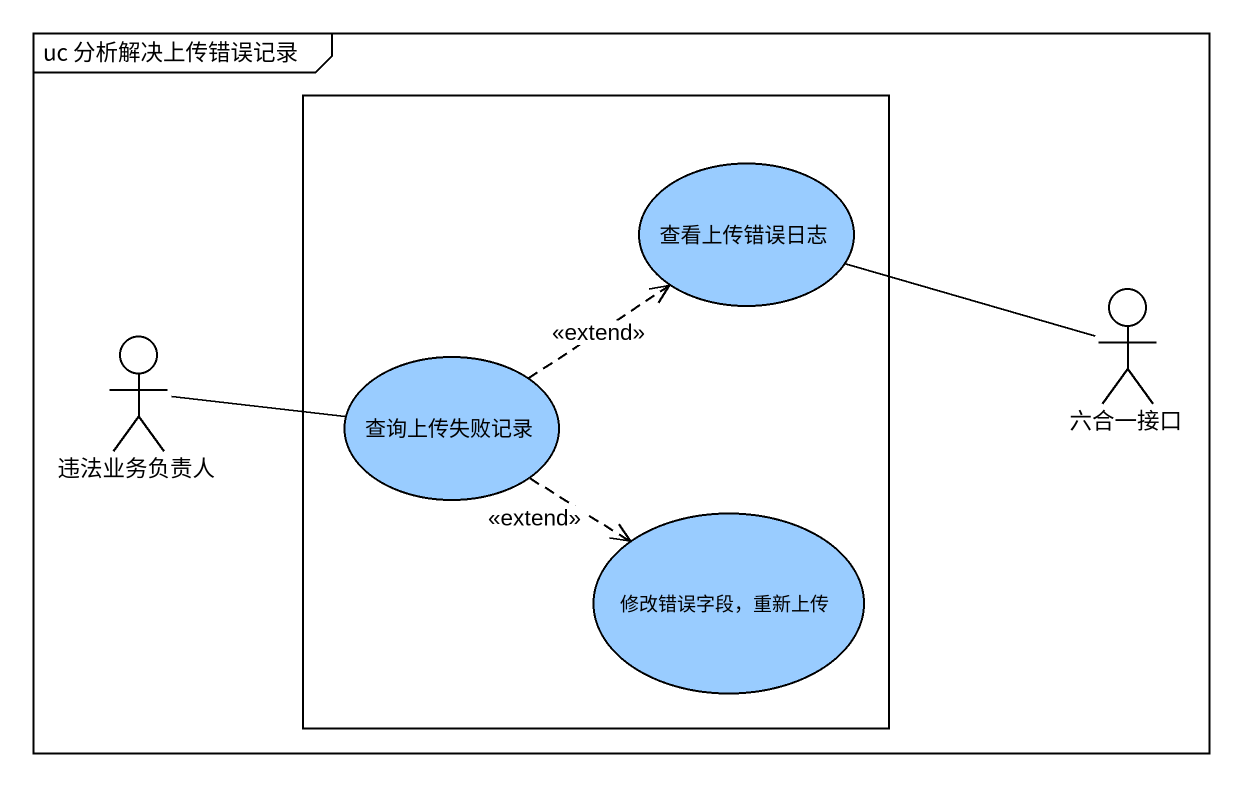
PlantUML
@startuml
mainframe uc 分析解决上传错误记录
rectangle " " as rectangle1 {
  usecase 查看上传错误日志 #99CCFF
  usecase 查询上传失败记录 #99CCFF
  usecase "修改错误字段，重新上传" as 修改错误字段_重新上传 #99CCFF
}
actor 违法业务负责人
actor 六合一接口
查看上传错误日志 -right- 六合一接口
违法业务负责人 -right- 查询上传失败记录
查询上传失败记录 .up.> 查看上传错误日志 : <<extend>>
查询上传失败记录 ..> 修改错误字段_重新上传 : <<extend>>
@enduml
